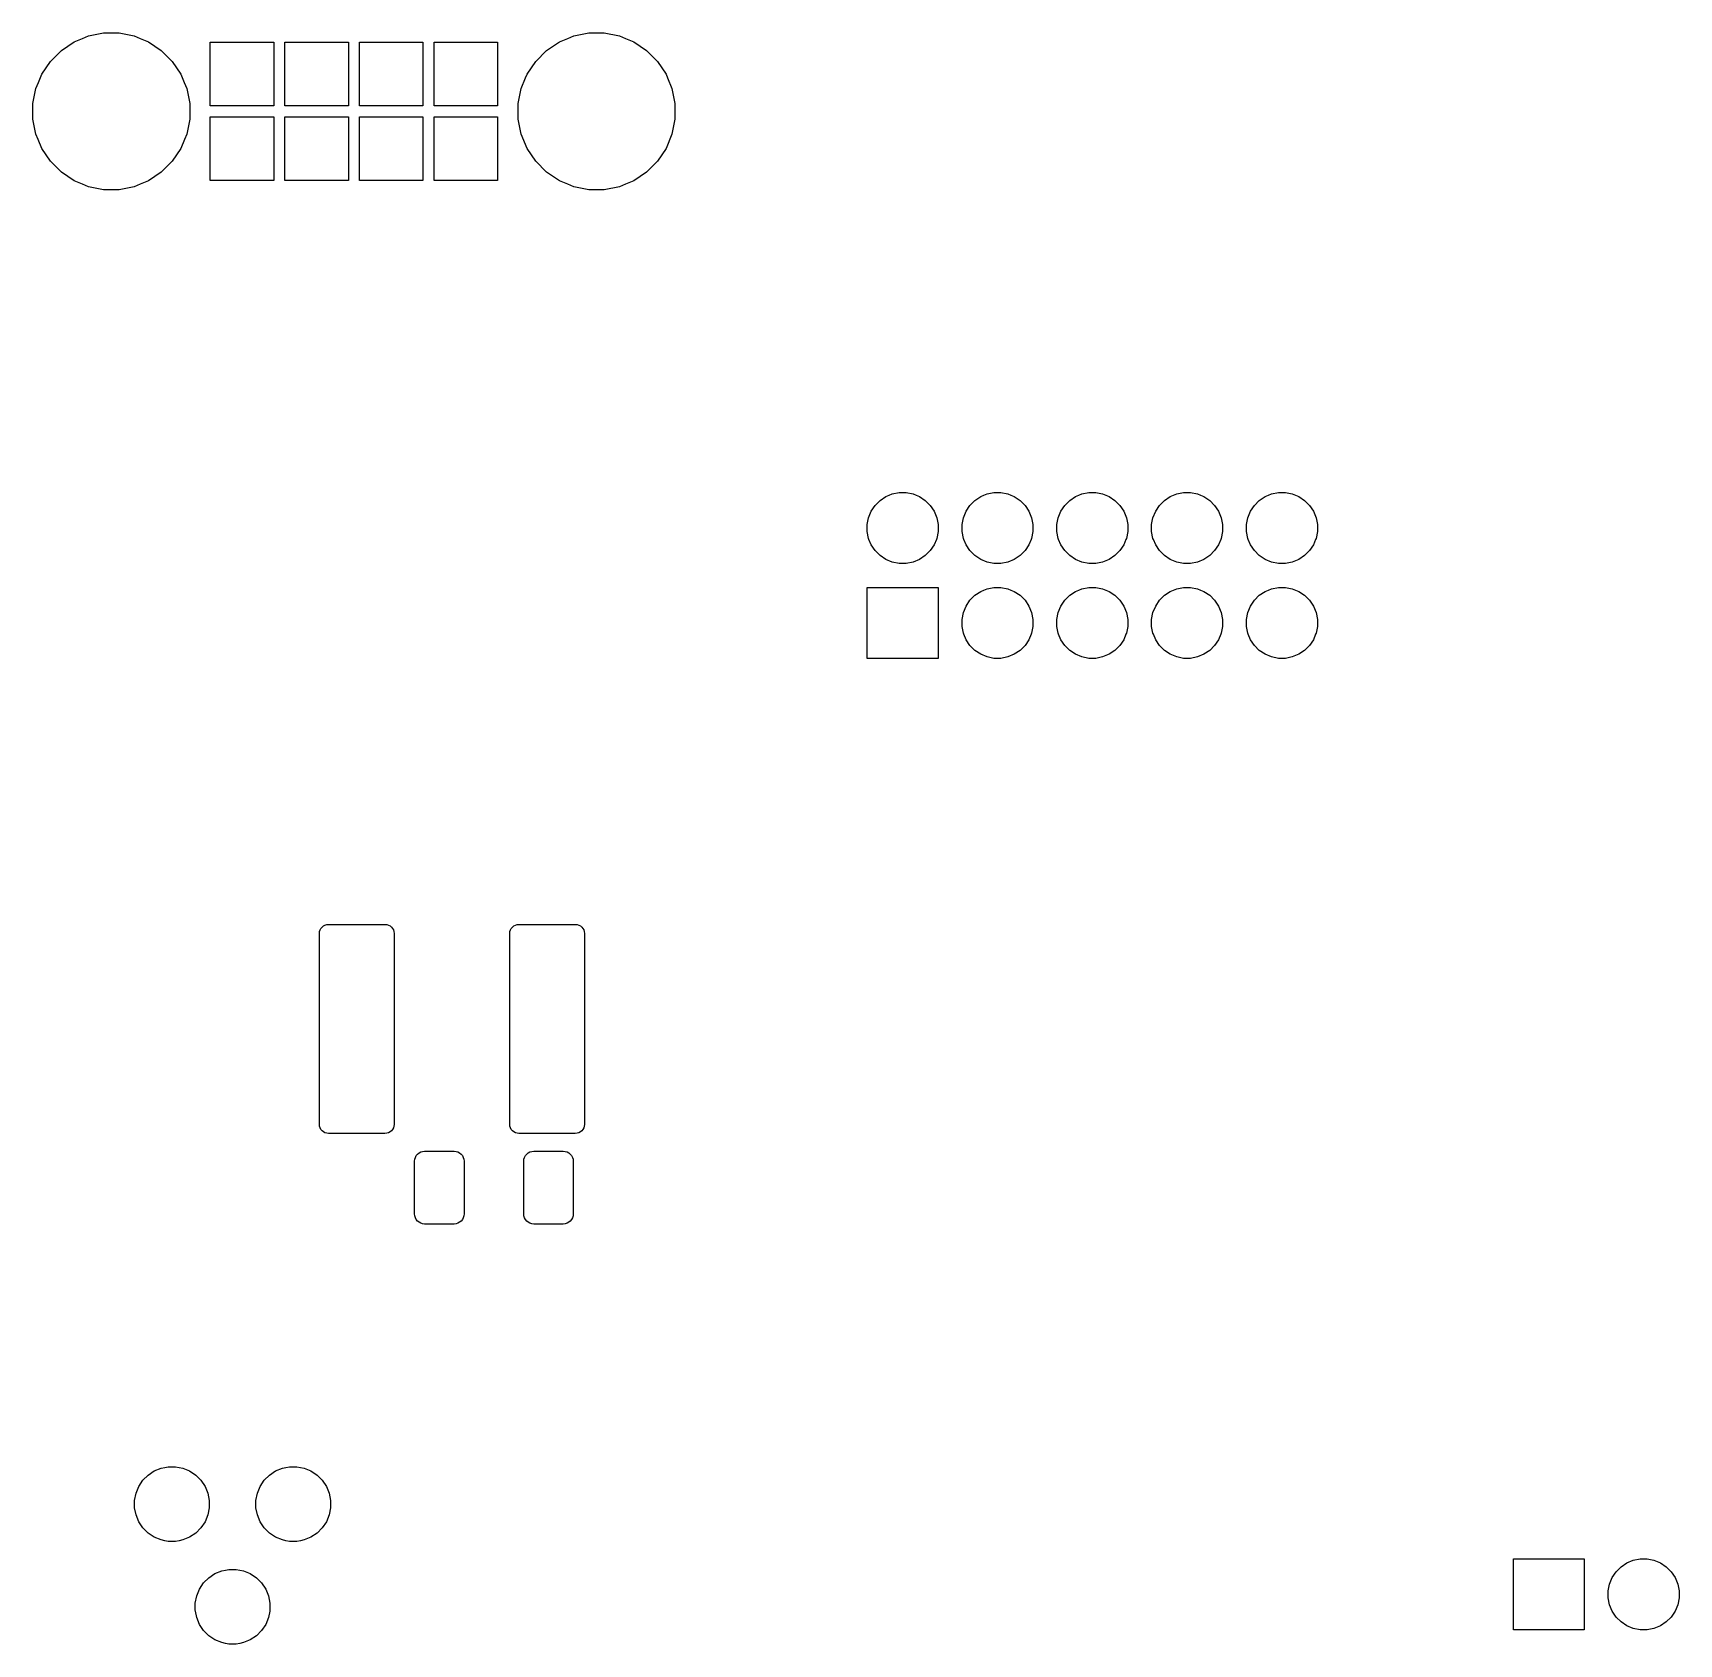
# Model space of a CAD drawing. Extents: x 4.1 to 91, y -81.8 to 12.9.
# Drawn here: x 46.9 to 91, y -31.35 to 11.8 of the extents above; entities that cross this region are included whole.
import ezdxf

# ---------------------------------------------------------------- set-up
doc = ezdxf.new("R2010")
doc.units = 0
doc.layers.add('BLACK', color=7, linetype='CONTINUOUS')

msp = doc.modelspace()

# ---------------------------------------------------------------- linework, layer by layer
at = {"layer": 'BLACK', "linetype": 'CONTINUOUS'}
for p, q in [((47.6614, 11.3311), (48.0054, 11.5609)), ((48.0054, 11.5609), (48.2292, 11.6536)), ((48.2292, 11.6536), (48.3875, 11.7192)), ((48.3875, 11.7192), (48.7932, 11.7999)), ((48.7932, 11.7999), (49.2069, 11.7999)), ((49.2069, 11.7999), (49.6126, 11.7192)), ((49.6126, 11.7192), (49.7709, 11.6536)), ((49.7709, 11.6536), (49.9948, 11.5609)), ((49.9948, 11.5609), (50.3388, 11.3311)), ((51.6499, 9.84996), (51.6499, 11.55)), ((51.6499, 11.55), (53.3499, 11.55)), ((53.3499, 11.55), (53.3499, 9.84996)), ((53.65, 9.84993), (53.65, 11.5499)), ((53.65, 11.5499), (55.35, 11.5499)), ((55.35, 11.5499), (55.35, 9.84993)), ((55.6501, 9.85005), (55.6501, 11.55)), ((55.6501, 11.55), (57.3501, 11.55)), ((57.3501, 11.55), (57.3501, 9.85005)), ((57.65, 9.84994), (57.65, 11.5499)), ((57.65, 11.5499), (59.35, 11.5499)), ((59.35, 11.5499), (59.35, 9.84994)), ((60.6614, 11.3311), (61.0053, 11.5609)), ((61.0053, 11.5609), (61.2292, 11.6536)), ((61.2292, 11.6536), (61.3875, 11.7192)), ((61.3875, 11.7192), (61.7932, 11.7999)), ((61.7932, 11.7999), (62.2069, 11.7999)), ((62.2069, 11.7999), (62.6126, 11.7192)), ((62.6126, 11.7192), (62.7709, 11.6536)), ((62.7709, 11.6536), (62.9948, 11.5609)), ((62.9948, 11.5609), (63.3387, 11.3311)), ((47.1391, 10.6946), (47.3689, 11.0386)), ((47.3689, 11.0386), (47.6614, 11.3311)), ((50.3388, 11.3311), (50.6313, 11.0386)), ((50.6313, 11.0386), (50.8611, 10.6946)), ((60.1391, 10.6946), (60.3689, 11.0386)), ((60.3689, 11.0386), (60.6614, 11.3311)), ((63.3387, 11.3311), (63.6312, 11.0386)), ((63.6312, 11.0386), (63.8611, 10.6946)), ((47.0464, 10.4707), (47.1391, 10.6946)), ((50.8611, 10.6946), (50.9538, 10.4707)), ((59.9808, 10.3125), (60.097, 10.5931)), ((60.097, 10.5931), (60.1391, 10.6946)), ((63.8611, 10.6946), (63.9031, 10.5931)), ((63.9031, 10.5931), (64.0194, 10.3125)), ((46.9001, 9.90672), (46.9808, 10.3124)), ((46.9808, 10.3124), (47.0464, 10.4707)), ((50.9538, 10.4707), (51.0194, 10.3124)), ((51.0194, 10.3124), (51.1001, 9.90672)), ((59.9001, 9.90675), (59.9808, 10.3125)), ((64.0194, 10.3125), (64.1001, 9.90675)), ((46.9001, 9.49306), (46.9001, 9.90672)), ((51.1001, 9.90672), (51.1001, 9.49306)), ((53.3499, 9.84996), (51.6499, 9.84996)), ((55.35, 9.84993), (53.65, 9.84993)), ((57.3501, 9.85005), (55.6501, 9.85005)), ((59.35, 9.84994), (57.65, 9.84994)), ((59.9001, 9.49309), (59.9001, 9.90675)), ((64.1001, 9.90675), (64.1001, 9.49309)), ((46.9808, 9.08734), (46.9001, 9.49306)), ((51.1001, 9.49306), (51.0194, 9.08734)), ((51.65, 7.85), (51.65, 9.55)), ((51.65, 9.55), (53.35, 9.55)), ((53.35, 9.55), (53.35, 7.85)), ((53.65, 7.85006), (53.65, 9.55006)), ((53.65, 9.55006), (55.35, 9.55006)), ((55.35, 9.55006), (55.35, 7.85006)), ((55.65, 7.85004), (55.65, 9.55004)), ((55.65, 9.55004), (57.35, 9.55004)), ((57.35, 9.55004), (57.35, 7.85004)), ((57.65, 7.85008), (57.65, 9.55008)), ((57.65, 9.55008), (59.35, 9.55008)), ((59.35, 9.55008), (59.35, 7.85008)), ((59.9808, 9.08737), (59.9001, 9.49309)), ((64.1001, 9.49309), (64.0194, 9.08737)), ((47.0376, 8.95006), (46.9808, 9.08734)), ((47.1391, 8.70517), (47.0376, 8.95006)), ((50.9625, 8.95006), (50.8611, 8.70517)), ((51.0194, 9.08734), (50.9625, 8.95006)), ((59.9808, 9.08734), (59.9808, 9.08737)), ((60.1391, 8.7052), (59.9808, 9.08734)), ((64.0194, 9.08734), (63.8611, 8.7052)), ((64.0194, 9.08737), (64.0194, 9.08734)), ((47.3689, 8.36122), (47.1391, 8.70517)), ((50.8611, 8.70517), (50.6313, 8.36122)), ((60.3689, 8.36125), (60.1391, 8.7052)), ((63.8611, 8.7052), (63.6312, 8.36125)), ((47.6614, 8.06871), (47.3689, 8.36122)), ((48.0054, 7.83889), (47.6614, 8.06871)), ((50.3388, 8.06871), (49.9948, 7.83889)), ((50.6313, 8.36122), (50.3388, 8.06871)), ((60.6614, 8.06874), (60.3689, 8.36125)), ((61.0053, 7.83892), (60.6614, 8.06874)), ((63.3387, 8.06874), (62.9948, 7.83892)), ((63.6312, 8.36125), (63.3387, 8.06874)), ((48.2292, 7.74616), (48.0054, 7.83889)), ((48.3875, 7.68059), (48.2292, 7.74616)), ((48.7932, 7.59989), (48.3875, 7.68059)), ((49.2069, 7.59989), (48.7932, 7.59989)), ((49.6126, 7.68059), (49.2069, 7.59989)), ((49.7709, 7.74616), (49.6126, 7.68059)), ((49.9948, 7.83889), (49.7709, 7.74616)), ((53.35, 7.85), (51.65, 7.85)), ((55.35, 7.85006), (53.65, 7.85006)), ((57.35, 7.85004), (55.65, 7.85004)), ((59.35, 7.85008), (57.65, 7.85008)), ((61.2292, 7.74619), (61.0053, 7.83892)), ((61.3875, 7.68062), (61.2292, 7.74619)), ((61.7932, 7.59992), (61.3875, 7.68062)), ((62.2069, 7.59992), (61.7932, 7.59992)), ((62.6126, 7.68062), (62.2069, 7.59992)), ((62.7709, 7.74619), (62.6126, 7.68062)), ((62.9948, 7.83892), (62.7709, 7.74619)), ((69.3581, -1.01001), (69.4621, -0.85441)), ((69.4621, -0.85441), (69.5944, -0.722087)), ((69.5944, -0.722087), (69.75, -0.618121)), ((69.75, -0.618121), (69.8377, -0.58181)), ((69.8377, -0.58181), (69.9229, -0.546507)), ((69.9229, -0.546507), (70.1064, -0.51)), ((70.1064, -0.51), (70.2936, -0.51)), ((70.2936, -0.51), (70.4771, -0.546507)), ((70.4771, -0.546507), (70.5623, -0.58181)), ((70.5623, -0.58181), (70.65, -0.618121)), ((70.65, -0.618121), (70.8056, -0.722087)), ((70.8056, -0.722087), (70.9379, -0.85441)), ((70.9379, -0.85441), (71.0419, -1.01001)), ((71.8981, -1.01001), (72.0021, -0.85441)), ((72.0021, -0.85441), (72.1344, -0.722087)), ((72.1344, -0.722087), (72.29, -0.618121)), ((72.29, -0.618121), (72.3777, -0.58181)), ((72.3777, -0.58181), (72.4629, -0.546507)), ((72.4629, -0.546507), (72.6464, -0.51)), ((72.6464, -0.51), (72.8336, -0.51)), ((72.8336, -0.51), (73.0171, -0.546507)), ((73.0171, -0.546507), (73.1023, -0.58181)), ((73.1023, -0.58181), (73.19, -0.618121)), ((73.19, -0.618121), (73.3456, -0.722087)), ((73.3456, -0.722087), (73.4779, -0.85441)), ((73.4779, -0.85441), (73.5819, -1.01001)), ((74.4381, -1.01001), (74.5421, -0.85441)), ((74.5421, -0.85441), (74.6744, -0.722087)), ((74.6744, -0.722087), (74.83, -0.618121)), ((74.83, -0.618121), (74.9177, -0.58181)), ((74.9177, -0.58181), (75.0029, -0.546507)), ((75.0029, -0.546507), (75.1864, -0.51)), ((75.1864, -0.51), (75.3736, -0.51)), ((75.3736, -0.51), (75.5571, -0.546507)), ((75.5571, -0.546507), (75.6423, -0.58181)), ((75.6423, -0.58181), (75.73, -0.618121)), ((75.73, -0.618121), (75.8856, -0.722087)), ((75.8856, -0.722087), (76.0179, -0.85441)), ((76.0179, -0.85441), (76.1219, -1.01001)), ((76.9781, -1.01001), (77.0821, -0.85441)), ((77.0821, -0.85441), (77.2144, -0.722087)), ((77.2144, -0.722087), (77.37, -0.618121)), ((77.37, -0.618121), (77.4577, -0.58181)), ((77.4577, -0.58181), (77.5429, -0.546507)), ((77.5429, -0.546507), (77.7264, -0.51)), ((77.7264, -0.51), (77.9136, -0.51)), ((77.9136, -0.51), (78.0971, -0.546507)), ((78.0971, -0.546507), (78.1823, -0.58181)), ((78.1823, -0.58181), (78.27, -0.618121)), ((78.27, -0.618121), (78.4256, -0.722087)), ((78.4256, -0.722087), (78.5579, -0.85441)), ((78.5579, -0.85441), (78.6619, -1.01001)), ((79.5181, -1.01001), (79.6221, -0.85441)), ((79.6221, -0.85441), (79.7544, -0.722087)), ((79.7544, -0.722087), (79.91, -0.618121)), ((79.91, -0.618121), (79.9977, -0.58181)), ((79.9977, -0.58181), (80.0829, -0.546507)), ((80.0829, -0.546507), (80.2664, -0.51)), ((80.2664, -0.51), (80.4536, -0.51)), ((80.4536, -0.51), (80.6371, -0.546507)), ((80.6371, -0.546507), (80.7223, -0.58181)), ((80.7223, -0.58181), (80.81, -0.618121)), ((80.81, -0.618121), (80.9656, -0.722087)), ((80.9656, -0.722087), (81.0979, -0.85441)), ((81.0979, -0.85441), (81.2019, -1.01001)), ((69.25, -1.36643), (69.2865, -1.1829)), ((69.2865, -1.1829), (69.3581, -1.01001)), ((69.3581, -1.01001), (69.3581, -1.01001)), ((71.0419, -1.01001), (71.0419, -1.01001)), ((71.0419, -1.01001), (71.1135, -1.1829)), ((71.1135, -1.1829), (71.15, -1.36643)), ((71.79, -1.36643), (71.8265, -1.1829)), ((71.8265, -1.1829), (71.8981, -1.01001)), ((71.8981, -1.01001), (71.8981, -1.01001)), ((73.5819, -1.01001), (73.5819, -1.01001)), ((73.5819, -1.01001), (73.6535, -1.1829)), ((73.6535, -1.1829), (73.69, -1.36643)), ((74.33, -1.36643), (74.3665, -1.1829)), ((74.3665, -1.1829), (74.4381, -1.01001)), ((74.4381, -1.01001), (74.4381, -1.01001)), ((76.1219, -1.01001), (76.1219, -1.01001)), ((76.1219, -1.01001), (76.1935, -1.1829)), ((76.1935, -1.1829), (76.23, -1.36643)), ((76.87, -1.36643), (76.9065, -1.1829)), ((76.9065, -1.1829), (76.9781, -1.01001)), ((76.9781, -1.01001), (76.9781, -1.01001)), ((78.6619, -1.01001), (78.6619, -1.01001)), ((78.6619, -1.01001), (78.7335, -1.1829)), ((78.7335, -1.1829), (78.77, -1.36643)), ((79.41, -1.36643), (79.4465, -1.1829)), ((79.4465, -1.1829), (79.5181, -1.01001)), ((79.5181, -1.01001), (79.5181, -1.01001)), ((81.2019, -1.01001), (81.2019, -1.01001)), ((81.2019, -1.01001), (81.2735, -1.1829)), ((81.2735, -1.1829), (81.31, -1.36643)), ((69.25, -1.55357), (69.25, -1.36643)), ((69.2865, -1.7371), (69.25, -1.55357)), ((69.2974, -1.76343), (69.2865, -1.7371)), ((69.3581, -1.90999), (69.2974, -1.76343)), ((71.1026, -1.76343), (71.0419, -1.90999)), ((71.1135, -1.7371), (71.1026, -1.76343)), ((71.15, -1.55357), (71.1135, -1.7371)), ((71.15, -1.36643), (71.15, -1.55357)), ((71.79, -1.55357), (71.79, -1.36643)), ((71.8265, -1.7371), (71.79, -1.55357)), ((71.8374, -1.76343), (71.8265, -1.7371)), ((71.8981, -1.90999), (71.8374, -1.76343)), ((73.6426, -1.76343), (73.5819, -1.90999)), ((73.6535, -1.7371), (73.6426, -1.76343)), ((73.69, -1.55357), (73.6535, -1.7371)), ((73.69, -1.36643), (73.69, -1.55357)), ((74.33, -1.55357), (74.33, -1.36643)), ((74.3665, -1.7371), (74.33, -1.55357)), ((74.3774, -1.76343), (74.3665, -1.7371)), ((74.4381, -1.90999), (74.3774, -1.76343)), ((76.1826, -1.76343), (76.1219, -1.90999)), ((76.1935, -1.7371), (76.1826, -1.76343)), ((76.23, -1.55357), (76.1935, -1.7371)), ((76.23, -1.36643), (76.23, -1.55357)), ((76.87, -1.55357), (76.87, -1.36643)), ((76.9065, -1.7371), (76.87, -1.55357)), ((76.9174, -1.76343), (76.9065, -1.7371)), ((76.9781, -1.90999), (76.9174, -1.76343)), ((78.7226, -1.76343), (78.6619, -1.90999)), ((78.7335, -1.7371), (78.7226, -1.76343)), ((78.77, -1.55357), (78.7335, -1.7371)), ((78.77, -1.36643), (78.77, -1.55357)), ((79.41, -1.55357), (79.41, -1.36643)), ((79.4465, -1.7371), (79.41, -1.55357)), ((79.4574, -1.76343), (79.4465, -1.7371)), ((79.5181, -1.90999), (79.4574, -1.76343)), ((81.2626, -1.76343), (81.2019, -1.90999)), ((81.2735, -1.7371), (81.2626, -1.76343)), ((81.31, -1.55357), (81.2735, -1.7371)), ((81.31, -1.36643), (81.31, -1.55357)), ((69.4621, -2.06559), (69.3581, -1.90999)), ((69.5944, -2.19791), (69.4621, -2.06559)), ((69.75, -2.30188), (69.5944, -2.19791)), ((70.8056, -2.19791), (70.65, -2.30188)), ((70.9379, -2.06559), (70.8056, -2.19791)), ((71.0419, -1.90999), (70.9379, -2.06559)), ((72.0021, -2.06559), (71.8981, -1.90999)), ((72.1344, -2.19791), (72.0021, -2.06559)), ((72.29, -2.30188), (72.1344, -2.19791)), ((73.3456, -2.19791), (73.19, -2.30188)), ((73.4779, -2.06559), (73.3456, -2.19791)), ((73.5819, -1.90999), (73.4779, -2.06559)), ((74.5421, -2.06559), (74.4381, -1.90999)), ((74.6744, -2.19791), (74.5421, -2.06559)), ((74.83, -2.30188), (74.6744, -2.19791)), ((75.8856, -2.19791), (75.73, -2.30188)), ((76.0179, -2.06559), (75.8856, -2.19791)), ((76.1219, -1.90999), (76.0179, -2.06559)), ((77.0821, -2.06559), (76.9781, -1.90999)), ((77.2144, -2.19791), (77.0821, -2.06559)), ((77.37, -2.30188), (77.2144, -2.19791)), ((78.4256, -2.19791), (78.27, -2.30188)), ((78.5579, -2.06559), (78.4256, -2.19791)), ((78.6619, -1.90999), (78.5579, -2.06559)), ((79.6221, -2.06559), (79.5181, -1.90999)), ((79.7544, -2.19791), (79.6221, -2.06559)), ((79.91, -2.30188), (79.7544, -2.19791)), ((80.9656, -2.19791), (80.81, -2.30188)), ((81.0979, -2.06559), (80.9656, -2.19791)), ((81.2019, -1.90999), (81.0979, -2.06559)), ((69.9229, -2.37349), (69.75, -2.30188)), ((69.75, -2.30188), (69.75, -2.30188)), ((69.75, -2.30188), (69.75, -2.30188)), ((70.1064, -2.41), (69.9229, -2.37349)), ((70.2936, -2.41), (70.1064, -2.41)), ((70.4771, -2.37349), (70.2936, -2.41)), ((70.65, -2.30188), (70.4771, -2.37349)), ((70.65, -2.30188), (70.65, -2.30188)), ((70.65, -2.30188), (70.65, -2.30188)), ((72.4629, -2.37349), (72.29, -2.30188)), ((72.29, -2.30188), (72.29, -2.30188)), ((72.29, -2.30188), (72.29, -2.30188)), ((72.6464, -2.41), (72.4629, -2.37349)), ((72.8336, -2.41), (72.6464, -2.41)), ((73.0171, -2.37349), (72.8336, -2.41)), ((73.19, -2.30188), (73.0171, -2.37349)), ((73.19, -2.30188), (73.19, -2.30188)), ((73.19, -2.30188), (73.19, -2.30188)), ((75.0029, -2.37349), (74.83, -2.30188)), ((74.83, -2.30188), (74.83, -2.30188)), ((74.83, -2.30188), (74.83, -2.30188)), ((75.1864, -2.41), (75.0029, -2.37349)), ((75.3736, -2.41), (75.1864, -2.41)), ((75.5571, -2.37349), (75.3736, -2.41)), ((75.73, -2.30188), (75.5571, -2.37349)), ((75.73, -2.30188), (75.73, -2.30188)), ((75.73, -2.30188), (75.73, -2.30188)), ((77.5429, -2.37349), (77.37, -2.30188)), ((77.37, -2.30188), (77.37, -2.30188)), ((77.37, -2.30188), (77.37, -2.30188)), ((77.7264, -2.41), (77.5429, -2.37349)), ((77.9136, -2.41), (77.7264, -2.41)), ((78.0971, -2.37349), (77.9136, -2.41)), ((78.27, -2.30188), (78.0971, -2.37349)), ((78.27, -2.30188), (78.27, -2.30188)), ((78.27, -2.30188), (78.27, -2.30188)), ((80.0829, -2.37349), (79.91, -2.30188)), ((79.91, -2.30188), (79.91, -2.30188)), ((79.91, -2.30188), (79.91, -2.30188)), ((80.2664, -2.41), (80.0829, -2.37349)), ((80.4536, -2.41), (80.2664, -2.41)), ((80.6371, -2.37349), (80.4536, -2.41)), ((80.81, -2.30188), (80.6371, -2.37349)), ((80.81, -2.30188), (80.81, -2.30188)), ((80.81, -2.30188), (80.81, -2.30188)), ((69.25, -4.95), (69.25, -3.05)), ((69.25, -3.05), (71.15, -3.05)), ((71.15, -3.05), (71.15, -4.95)), ((72.3777, -3.12181), (72.4629, -3.08651)), ((72.4629, -3.08651), (72.6464, -3.05)), ((72.6464, -3.05), (72.8336, -3.05)), ((72.8336, -3.05), (73.0171, -3.08651)), ((73.0171, -3.08651), (73.1023, -3.12181)), ((74.9177, -3.12181), (75.0029, -3.08651)), ((75.0029, -3.08651), (75.1864, -3.05)), ((75.1864, -3.05), (75.3736, -3.05)), ((75.3736, -3.05), (75.5571, -3.08651)), ((75.5571, -3.08651), (75.6423, -3.12181)), ((77.4577, -3.12181), (77.5429, -3.08651)), ((77.5429, -3.08651), (77.7264, -3.05)), ((77.7264, -3.05), (77.9136, -3.05)), ((77.9136, -3.05), (78.0971, -3.08651)), ((78.0971, -3.08651), (78.1823, -3.12181)), ((79.9977, -3.12181), (80.0829, -3.08651)), ((80.0829, -3.08651), (80.2664, -3.05)), ((80.2664, -3.05), (80.4536, -3.05)), ((80.4536, -3.05), (80.6371, -3.08651)), ((80.6371, -3.08651), (80.7223, -3.12181)), ((71.8981, -3.55001), (72.0021, -3.39441)), ((72.0021, -3.39441), (72.1344, -3.26209)), ((72.0021, -3.39441), (72.0021, -3.39441)), ((72.1344, -3.26209), (72.29, -3.15812)), ((72.29, -3.15812), (72.3777, -3.12181)), ((73.1023, -3.12181), (73.19, -3.15812)), ((73.19, -3.15812), (73.3456, -3.26209)), ((73.3456, -3.26209), (73.4779, -3.39441)), ((73.4779, -3.39441), (73.4779, -3.39441)), ((73.4779, -3.39441), (73.5819, -3.55001)), ((74.4381, -3.55001), (74.5421, -3.39441)), ((74.5421, -3.39441), (74.6744, -3.26209)), ((74.5421, -3.39441), (74.5421, -3.39441)), ((74.6744, -3.26209), (74.83, -3.15812)), ((74.83, -3.15812), (74.9177, -3.12181)), ((75.6423, -3.12181), (75.73, -3.15812)), ((75.73, -3.15812), (75.8856, -3.26209)), ((75.8856, -3.26209), (76.0179, -3.39441)), ((76.0179, -3.39441), (76.0179, -3.39441)), ((76.0179, -3.39441), (76.1219, -3.55001)), ((76.9781, -3.55001), (77.0821, -3.39441)), ((77.0821, -3.39441), (77.2144, -3.26209)), ((77.0821, -3.39441), (77.0821, -3.39441)), ((77.2144, -3.26209), (77.37, -3.15812)), ((77.37, -3.15812), (77.4577, -3.12181)), ((78.1823, -3.12181), (78.27, -3.15812)), ((78.27, -3.15812), (78.4256, -3.26209)), ((78.4256, -3.26209), (78.5579, -3.39441)), ((78.5579, -3.39441), (78.5579, -3.39441)), ((78.5579, -3.39441), (78.6619, -3.55001)), ((79.5181, -3.55001), (79.6221, -3.39441)), ((79.6221, -3.39441), (79.7544, -3.26209)), ((79.6221, -3.39441), (79.6221, -3.39441)), ((79.7544, -3.26209), (79.91, -3.15812)), ((79.91, -3.15812), (79.9977, -3.12181)), ((80.7223, -3.12181), (80.81, -3.15812)), ((80.81, -3.15812), (80.9656, -3.26209)), ((80.9656, -3.26209), (81.0979, -3.39441)), ((81.0979, -3.39441), (81.0979, -3.39441)), ((81.0979, -3.39441), (81.2019, -3.55001)), ((71.79, -3.90643), (71.8265, -3.7229)), ((71.79, -4.09357), (71.79, -3.90643)), ((71.8265, -3.7229), (71.8981, -3.55001)), ((73.5819, -3.55001), (73.6535, -3.7229)), ((73.6535, -3.7229), (73.69, -3.90643)), ((73.69, -3.90643), (73.69, -4.09357)), ((74.33, -3.90643), (74.3665, -3.7229)), ((74.33, -4.09357), (74.33, -3.90643)), ((74.3665, -3.7229), (74.4381, -3.55001)), ((76.1219, -3.55001), (76.1935, -3.7229)), ((76.1935, -3.7229), (76.23, -3.90643)), ((76.23, -3.90643), (76.23, -4.09357)), ((76.87, -3.90643), (76.9065, -3.7229)), ((76.87, -4.09357), (76.87, -3.90643)), ((76.9065, -3.7229), (76.9781, -3.55001)), ((78.6619, -3.55001), (78.7335, -3.7229)), ((78.7335, -3.7229), (78.77, -3.90643)), ((78.77, -3.90643), (78.77, -4.09357)), ((79.41, -3.90643), (79.4465, -3.7229)), ((79.41, -4.09357), (79.41, -3.90643)), ((79.4465, -3.7229), (79.5181, -3.55001)), ((81.2019, -3.55001), (81.2735, -3.7229)), ((81.2735, -3.7229), (81.31, -3.90643)), ((81.31, -3.90643), (81.31, -4.09357)), ((71.8265, -4.2771), (71.79, -4.09357)), ((71.8374, -4.30343), (71.8265, -4.2771)), ((71.8981, -4.44999), (71.8374, -4.30343)), ((73.6426, -4.30343), (73.5819, -4.44999)), ((73.6535, -4.2771), (73.6426, -4.30343)), ((73.69, -4.09357), (73.6535, -4.2771)), ((74.3665, -4.2771), (74.33, -4.09357)), ((74.3774, -4.30343), (74.3665, -4.2771)), ((74.4381, -4.44999), (74.3774, -4.30343)), ((76.1826, -4.30343), (76.1219, -4.44999)), ((76.1935, -4.2771), (76.1826, -4.30343)), ((76.23, -4.09357), (76.1935, -4.2771)), ((76.9065, -4.2771), (76.87, -4.09357)), ((76.9174, -4.30343), (76.9065, -4.2771)), ((76.9781, -4.44999), (76.9174, -4.30343)), ((78.7226, -4.30343), (78.6619, -4.44999)), ((78.7335, -4.2771), (78.7226, -4.30343)), ((78.77, -4.09357), (78.7335, -4.2771)), ((79.4465, -4.2771), (79.41, -4.09357)), ((79.4574, -4.30343), (79.4465, -4.2771)), ((79.5181, -4.44999), (79.4574, -4.30343)), ((81.2626, -4.30343), (81.2019, -4.44999)), ((81.2735, -4.2771), (81.2626, -4.30343)), ((81.31, -4.09357), (81.2735, -4.2771)), ((72.0021, -4.60559), (71.8981, -4.44999)), ((72.1344, -4.73791), (72.0021, -4.60559)), ((72.29, -4.84188), (72.1344, -4.73791)), ((72.4629, -4.91349), (72.29, -4.84188)), ((72.29, -4.84188), (72.29, -4.84188)), ((72.29, -4.84188), (72.29, -4.84188)), ((73.19, -4.84188), (73.0171, -4.91349)), ((73.3456, -4.73791), (73.19, -4.84188)), ((73.19, -4.84188), (73.19, -4.84188)), ((73.19, -4.84188), (73.19, -4.84188)), ((73.4779, -4.60559), (73.3456, -4.73791)), ((73.5819, -4.44999), (73.4779, -4.60559)), ((74.5421, -4.60559), (74.4381, -4.44999)), ((74.6744, -4.73791), (74.5421, -4.60559)), ((74.83, -4.84188), (74.6744, -4.73791)), ((75.0029, -4.91349), (74.83, -4.84188)), ((74.83, -4.84188), (74.83, -4.84188)), ((74.83, -4.84188), (74.83, -4.84188)), ((75.73, -4.84188), (75.5571, -4.91349)), ((75.8856, -4.73791), (75.73, -4.84188)), ((75.73, -4.84188), (75.73, -4.84188)), ((75.73, -4.84188), (75.73, -4.84188)), ((76.0179, -4.60559), (75.8856, -4.73791)), ((76.1219, -4.44999), (76.0179, -4.60559)), ((77.0821, -4.60559), (76.9781, -4.44999)), ((77.2144, -4.73791), (77.0821, -4.60559)), ((77.37, -4.84188), (77.2144, -4.73791)), ((77.5429, -4.91349), (77.37, -4.84188)), ((77.37, -4.84188), (77.37, -4.84188)), ((77.37, -4.84188), (77.37, -4.84188)), ((78.27, -4.84188), (78.0971, -4.91349)), ((78.4256, -4.73791), (78.27, -4.84188)), ((78.27, -4.84188), (78.27, -4.84188)), ((78.27, -4.84188), (78.27, -4.84188)), ((78.5579, -4.60559), (78.4256, -4.73791)), ((78.6619, -4.44999), (78.5579, -4.60559)), ((79.6221, -4.60559), (79.5181, -4.44999)), ((79.7544, -4.73791), (79.6221, -4.60559)), ((79.91, -4.84188), (79.7544, -4.73791)), ((80.0829, -4.91349), (79.91, -4.84188)), ((79.91, -4.84188), (79.91, -4.84188)), ((79.91, -4.84188), (79.91, -4.84188)), ((80.81, -4.84188), (80.6371, -4.91349)), ((80.9656, -4.73791), (80.81, -4.84188)), ((80.81, -4.84188), (80.81, -4.84188)), ((80.81, -4.84188), (80.81, -4.84188)), ((81.0979, -4.60559), (80.9656, -4.73791)), ((81.2019, -4.44999), (81.0979, -4.60559)), ((71.15, -4.95), (69.25, -4.95)), ((72.6464, -4.95), (72.4629, -4.91349)), ((72.8336, -4.95), (72.6464, -4.95)), ((73.0171, -4.91349), (72.8336, -4.95)), ((75.1864, -4.95), (75.0029, -4.91349)), ((75.3736, -4.95), (75.1864, -4.95)), ((75.5571, -4.91349), (75.3736, -4.95)), ((77.7264, -4.95), (77.5429, -4.91349)), ((77.9136, -4.95), (77.7264, -4.95)), ((78.0971, -4.91349), (77.9136, -4.95)), ((80.2664, -4.95), (80.0829, -4.91349)), ((80.4536, -4.95), (80.2664, -4.95)), ((80.6371, -4.91349), (80.4536, -4.95)), ((54.575, -12.3191), (54.5799, -12.2696)), ((54.575, -17.4309), (54.575, -12.3191)), ((54.5799, -12.2696), (54.5936, -12.2243)), ((54.5936, -12.2243), (54.6159, -12.1825)), ((54.6159, -12.1825), (54.646, -12.146)), ((54.646, -12.146), (54.6825, -12.1159)), ((54.6825, -12.1159), (54.7243, -12.0936)), ((54.7243, -12.0936), (54.7696, -12.0799)), ((54.7696, -12.0799), (54.8191, -12.075)), ((54.8191, -12.075), (56.3309, -12.075)), ((56.3309, -12.075), (56.3804, -12.0799)), ((56.3804, -12.0799), (56.4257, -12.0936)), ((56.4257, -12.0936), (56.4675, -12.1159)), ((56.4675, -12.1159), (56.504, -12.146)), ((56.504, -12.146), (56.5341, -12.1825)), ((56.5341, -12.1825), (56.5564, -12.2243)), ((56.5564, -12.2243), (56.5701, -12.2696)), ((56.5701, -12.2696), (56.575, -12.3191)), ((56.575, -12.3191), (56.575, -17.4309)), ((59.675, -12.3191), (59.6799, -12.2696)), ((59.675, -17.4309), (59.675, -12.3191)), ((59.6799, -12.2696), (59.6936, -12.2243)), ((59.6936, -12.2243), (59.7159, -12.1825)), ((59.7159, -12.1825), (59.746, -12.146)), ((59.746, -12.146), (59.7825, -12.1159)), ((59.7825, -12.1159), (59.8243, -12.0936)), ((59.8243, -12.0936), (59.8696, -12.0799)), ((59.8696, -12.0799), (59.9191, -12.075)), ((59.9191, -12.075), (61.4309, -12.075)), ((61.4309, -12.075), (61.4804, -12.0799)), ((61.4804, -12.0799), (61.5257, -12.0936)), ((61.5257, -12.0936), (61.5675, -12.1159)), ((61.5675, -12.1159), (61.604, -12.146)), ((61.604, -12.146), (61.6341, -12.1825)), ((61.6341, -12.1825), (61.6564, -12.2243)), ((61.6564, -12.2243), (61.6701, -12.2696)), ((61.6701, -12.2696), (61.675, -12.3191)), ((61.675, -12.3191), (61.675, -17.4309)), ((54.5799, -17.4804), (54.575, -17.4309)), ((54.5936, -17.5257), (54.5799, -17.4804)), ((54.6159, -17.5675), (54.5936, -17.5257)), ((54.646, -17.604), (54.6159, -17.5675)), ((54.6825, -17.6341), (54.646, -17.604)), ((54.7243, -17.6564), (54.6825, -17.6341)), ((56.4675, -17.6341), (56.4257, -17.6564)), ((56.504, -17.604), (56.4675, -17.6341)), ((56.5341, -17.5675), (56.504, -17.604)), ((56.5564, -17.5257), (56.5341, -17.5675)), ((56.5701, -17.4804), (56.5564, -17.5257)), ((56.575, -17.4309), (56.5701, -17.4804)), ((59.6799, -17.4804), (59.675, -17.4309)), ((59.6936, -17.5257), (59.6799, -17.4804)), ((59.7159, -17.5675), (59.6936, -17.5257)), ((59.746, -17.604), (59.7159, -17.5675)), ((59.7825, -17.6341), (59.746, -17.604)), ((59.8243, -17.6564), (59.7825, -17.6341)), ((61.5675, -17.6341), (61.5257, -17.6564)), ((61.604, -17.604), (61.5675, -17.6341)), ((61.6341, -17.5675), (61.604, -17.604)), ((61.6564, -17.5257), (61.6341, -17.5675)), ((61.6701, -17.4804), (61.6564, -17.5257)), ((61.675, -17.4309), (61.6701, -17.4804)), ((54.7696, -17.6701), (54.7243, -17.6564)), ((54.8191, -17.675), (54.7696, -17.6701)), ((56.3309, -17.675), (54.8191, -17.675)), ((56.3804, -17.6701), (56.3309, -17.675)), ((56.4257, -17.6564), (56.3804, -17.6701)), ((59.8696, -17.6701), (59.8243, -17.6564)), ((59.9191, -17.675), (59.8696, -17.6701)), ((61.4309, -17.675), (59.9191, -17.675)), ((61.4804, -17.6701), (61.4309, -17.675)), ((61.5257, -17.6564), (61.4804, -17.6701)), ((57.125, -18.4191), (57.1304, -18.3647)), ((57.125, -19.8309), (57.125, -18.4191)), ((57.1304, -18.3647), (57.1455, -18.3147)), ((57.1455, -18.3147), (57.1701, -18.2687)), ((57.1701, -18.2687), (57.2033, -18.2283)), ((57.2033, -18.2283), (57.2436, -18.1951)), ((57.2436, -18.1951), (57.2897, -18.1705)), ((57.2897, -18.1705), (57.3397, -18.1554)), ((57.3397, -18.1554), (57.3941, -18.15)), ((57.3941, -18.15), (58.1809, -18.15)), ((58.1809, -18.15), (58.2353, -18.1554)), ((58.2353, -18.1554), (58.2853, -18.1705)), ((58.2853, -18.1705), (58.3314, -18.1951)), ((58.3314, -18.1951), (58.3717, -18.2283)), ((58.3717, -18.2283), (58.4049, -18.2687)), ((58.4049, -18.2687), (58.4295, -18.3147)), ((58.4295, -18.3147), (58.4446, -18.3647)), ((58.4446, -18.3647), (58.45, -18.4191)), ((58.45, -18.4191), (58.45, -19.8309)), ((60.05, -18.4191), (60.0554, -18.3647)), ((60.05, -19.8309), (60.05, -18.4191)), ((60.0554, -18.3647), (60.0705, -18.3147)), ((60.0705, -18.3147), (60.0951, -18.2687)), ((60.0951, -18.2687), (60.1283, -18.2283)), ((60.1283, -18.2283), (60.1686, -18.1951)), ((60.1686, -18.1951), (60.2147, -18.1705)), ((60.2147, -18.1705), (60.2647, -18.1554)), ((60.2647, -18.1554), (60.3191, -18.15)), ((60.3191, -18.15), (61.1059, -18.15)), ((61.1059, -18.15), (61.1603, -18.1554)), ((61.1603, -18.1554), (61.2103, -18.1705)), ((61.2103, -18.1705), (61.2563, -18.1951)), ((61.2563, -18.1951), (61.2967, -18.2283)), ((61.2967, -18.2283), (61.3299, -18.2687)), ((61.3299, -18.2687), (61.3545, -18.3147)), ((61.3545, -18.3147), (61.3696, -18.3647)), ((61.3696, -18.3647), (61.375, -18.4191)), ((61.375, -18.4191), (61.375, -19.8309)), ((57.1304, -19.8853), (57.125, -19.8309)), ((58.45, -19.8309), (58.4446, -19.8853)), ((60.0554, -19.8853), (60.05, -19.8309)), ((61.375, -19.8309), (61.3696, -19.8853)), ((57.1455, -19.9353), (57.1304, -19.8853)), ((57.1701, -19.9813), (57.1455, -19.9353)), ((57.2033, -20.0217), (57.1701, -19.9813)), ((57.2436, -20.0549), (57.2033, -20.0217)), ((57.2897, -20.0795), (57.2436, -20.0549)), ((57.3397, -20.0946), (57.2897, -20.0795)), ((57.3941, -20.1), (57.3397, -20.0946)), ((58.1809, -20.1), (57.3941, -20.1)), ((58.2353, -20.0946), (58.1809, -20.1)), ((58.2853, -20.0795), (58.2353, -20.0946)), ((58.3314, -20.0549), (58.2853, -20.0795)), ((58.3717, -20.0217), (58.3314, -20.0549)), ((58.4049, -19.9813), (58.3717, -20.0217)), ((58.4295, -19.9353), (58.4049, -19.9813)), ((58.4446, -19.8853), (58.4295, -19.9353)), ((60.0705, -19.9353), (60.0554, -19.8853)), ((60.0951, -19.9813), (60.0705, -19.9353)), ((60.1283, -20.0217), (60.0951, -19.9813)), ((60.1686, -20.0549), (60.1283, -20.0217)), ((60.2147, -20.0795), (60.1686, -20.0549)), ((60.2647, -20.0946), (60.2147, -20.0795)), ((60.3191, -20.1), (60.2647, -20.0946)), ((61.1059, -20.1), (60.3191, -20.1)), ((61.1603, -20.0946), (61.1059, -20.1)), ((61.2103, -20.0795), (61.1603, -20.0946)), ((61.2563, -20.0549), (61.2103, -20.0795)), ((61.2967, -20.0217), (61.2563, -20.0549)), ((61.3299, -19.9813), (61.2967, -20.0217)), ((61.3545, -19.9353), (61.3299, -19.9813)), ((61.3696, -19.8853), (61.3545, -19.9353)), ((49.8482, -26.9625), (49.9875, -26.8232)), ((49.9875, -26.8232), (50.1513, -26.7138)), ((50.1513, -26.7138), (50.3333, -26.6384)), ((50.3333, -26.6384), (50.4299, -26.6192)), ((50.4299, -26.6192), (50.5265, -26.6)), ((50.5265, -26.6), (50.7235, -26.6)), ((50.7235, -26.6), (50.8201, -26.6192)), ((50.8201, -26.6192), (50.9167, -26.6384)), ((50.9167, -26.6384), (51.0987, -26.7138)), ((51.0987, -26.7138), (51.2625, -26.8232)), ((51.2625, -26.8232), (51.4018, -26.9625)), ((53.0982, -26.9625), (53.2375, -26.8232)), ((53.2375, -26.8232), (53.4013, -26.7138)), ((53.4013, -26.7138), (53.5833, -26.6384)), ((53.5833, -26.6384), (53.6799, -26.6192)), ((53.6799, -26.6192), (53.7765, -26.6)), ((53.7765, -26.6), (53.9735, -26.6)), ((53.9735, -26.6), (54.0701, -26.6192)), ((54.0701, -26.6192), (54.1667, -26.6384)), ((54.1667, -26.6384), (54.3487, -26.7138)), ((54.3487, -26.7138), (54.5125, -26.8232)), ((54.5125, -26.8232), (54.6518, -26.9625)), ((49.625, -27.5015), (49.6634, -27.3083)), ((49.6634, -27.3083), (49.7388, -27.1263)), ((49.7388, -27.1263), (49.8482, -26.9625)), ((51.4018, -26.9625), (51.5112, -27.1263)), ((51.5112, -27.1263), (51.5866, -27.3083)), ((51.5866, -27.3083), (51.625, -27.5015)), ((52.875, -27.5015), (52.9134, -27.3083)), ((52.9134, -27.3083), (52.9888, -27.1263)), ((52.9888, -27.1263), (53.0982, -26.9625)), ((54.6518, -26.9625), (54.7612, -27.1263)), ((54.7612, -27.1263), (54.8366, -27.3083)), ((54.8366, -27.3083), (54.875, -27.5015)), ((49.625, -27.6985), (49.625, -27.5015)), ((49.6634, -27.8917), (49.625, -27.6985)), ((51.625, -27.6985), (51.5866, -27.8917)), ((51.625, -27.5015), (51.625, -27.6985)), ((52.875, -27.6985), (52.875, -27.5015)), ((52.9134, -27.8917), (52.875, -27.6985)), ((54.875, -27.6985), (54.8366, -27.8917)), ((54.875, -27.5015), (54.875, -27.6985)), ((49.7388, -28.0737), (49.6634, -27.8917)), ((49.8482, -28.2375), (49.7388, -28.0737)), ((51.5112, -28.0737), (51.4018, -28.2375)), ((51.5866, -27.8917), (51.5112, -28.0737)), ((52.9888, -28.0737), (52.9134, -27.8917)), ((53.0982, -28.2375), (52.9888, -28.0737)), ((54.7612, -28.0737), (54.6518, -28.2375)), ((54.8366, -27.8917), (54.7612, -28.0737)), ((49.9875, -28.3768), (49.8482, -28.2375)), ((50.1513, -28.4862), (49.9875, -28.3768)), ((50.3333, -28.5616), (50.1513, -28.4862)), ((50.4299, -28.5808), (50.3333, -28.5616)), ((50.5265, -28.6), (50.4299, -28.5808)), ((50.7235, -28.6), (50.5265, -28.6)), ((50.8201, -28.5808), (50.7235, -28.6)), ((50.9167, -28.5616), (50.8201, -28.5808)), ((51.0987, -28.4862), (50.9167, -28.5616)), ((51.2625, -28.3768), (51.0987, -28.4862)), ((51.4018, -28.2375), (51.2625, -28.3768)), ((53.2375, -28.3768), (53.0982, -28.2375)), ((53.4013, -28.4862), (53.2375, -28.3768)), ((53.5833, -28.5616), (53.4013, -28.4862)), ((53.6799, -28.5808), (53.5833, -28.5616)), ((53.7765, -28.6), (53.6799, -28.5808)), ((53.9735, -28.6), (53.7765, -28.6)), ((54.0701, -28.5808), (53.9735, -28.6)), ((54.1667, -28.5616), (54.0701, -28.5808)), ((54.3487, -28.4862), (54.1667, -28.5616)), ((54.5125, -28.3768), (54.3487, -28.4862)), ((54.6518, -28.2375), (54.5125, -28.3768)), ((86.56, -30.97), (86.56, -29.07)), ((86.56, -29.07), (88.46, -29.07)), ((88.46, -29.07), (88.46, -30.97)), ((89.7729, -29.1065), (89.9564, -29.07)), ((89.9564, -29.07), (90.1436, -29.07)), ((90.1436, -29.07), (90.3271, -29.1065)), ((51.6125, -29.5732), (51.7763, -29.4638)), ((51.7763, -29.4638), (51.9583, -29.3884)), ((51.9583, -29.3884), (52.0549, -29.3692)), ((52.0549, -29.3692), (52.1515, -29.35)), ((52.1515, -29.35), (52.3485, -29.35)), ((52.3485, -29.35), (52.4451, -29.3692)), ((52.4451, -29.3692), (52.5417, -29.3884)), ((52.5417, -29.3884), (52.7237, -29.4638)), ((52.7237, -29.4638), (52.8875, -29.5732)), ((89.2081, -29.57), (89.3121, -29.4144)), ((89.3121, -29.4144), (89.4444, -29.2821)), ((89.4444, -29.2821), (89.6, -29.1781)), ((89.6, -29.1781), (89.7729, -29.1065)), ((89.7729, -29.1065), (89.7729, -29.1065)), ((89.7729, -29.1065), (89.7729, -29.1065)), ((90.3271, -29.1065), (90.3271, -29.1065)), ((90.3271, -29.1065), (90.3271, -29.1065)), ((90.3271, -29.1065), (90.5, -29.1781)), ((90.5, -29.1781), (90.6556, -29.2821)), ((90.6556, -29.2821), (90.7879, -29.4144)), ((90.7879, -29.4144), (90.8919, -29.57)), ((51.2884, -30.0583), (51.3638, -29.8763)), ((51.3638, -29.8763), (51.4732, -29.7125)), ((51.4732, -29.7125), (51.6125, -29.5732)), ((52.8875, -29.5732), (53.0268, -29.7125)), ((53.0268, -29.7125), (53.1362, -29.8763)), ((53.1362, -29.8763), (53.2116, -30.0583)), ((89.1, -29.9264), (89.1365, -29.7429)), ((89.1, -30.1136), (89.1, -29.9264)), ((89.1365, -29.7429), (89.2081, -29.57)), ((89.2081, -29.57), (89.2081, -29.57)), ((90.8919, -29.57), (90.8919, -29.57)), ((90.8919, -29.57), (90.9635, -29.7429)), ((90.9635, -29.7429), (91, -29.9264)), ((91, -29.9264), (91, -30.1136)), ((51.25, -30.2515), (51.2884, -30.0583)), ((51.25, -30.4485), (51.25, -30.2515)), ((51.2884, -30.0583), (51.2884, -30.0583)), ((53.2116, -30.0583), (53.2116, -30.0583)), ((53.2116, -30.0583), (53.25, -30.2515)), ((53.25, -30.2515), (53.25, -30.4485)), ((89.1365, -30.2971), (89.1, -30.1136)), ((89.2081, -30.47), (89.1365, -30.2971)), ((89.1365, -30.2971), (89.1365, -30.2971)), ((90.9635, -30.2971), (90.8919, -30.47)), ((91, -30.1136), (90.9635, -30.2971)), ((90.9635, -30.2971), (90.9635, -30.2971)), ((51.2543, -30.47), (51.25, -30.4485)), ((51.2884, -30.6417), (51.2543, -30.47)), ((51.3638, -30.8237), (51.2884, -30.6417)), ((51.4732, -30.9875), (51.3638, -30.8237)), ((53.1362, -30.8237), (53.0268, -30.9875)), ((53.2116, -30.6417), (53.1362, -30.8237)), ((53.2457, -30.47), (53.2116, -30.6417)), ((53.25, -30.4485), (53.2457, -30.47)), ((89.3121, -30.6256), (89.2081, -30.47)), ((89.4444, -30.7579), (89.3121, -30.6256)), ((89.6, -30.8619), (89.4444, -30.7579)), ((89.7729, -30.9335), (89.6, -30.8619)), ((89.6, -30.8619), (89.6, -30.8619)), ((89.6, -30.8619), (89.6, -30.8619)), ((90.5, -30.8619), (90.3271, -30.9335)), ((90.6556, -30.7579), (90.5, -30.8619)), ((90.5, -30.8619), (90.5, -30.8619)), ((90.5, -30.8619), (90.5, -30.8619)), ((90.7879, -30.6256), (90.6556, -30.7579)), ((90.8919, -30.47), (90.7879, -30.6256)), ((51.6125, -31.1268), (51.4732, -30.9875)), ((51.7763, -31.2362), (51.6125, -31.1268)), ((51.9583, -31.3116), (51.7763, -31.2362)), ((52.7237, -31.2362), (52.5417, -31.3116)), ((52.8875, -31.1268), (52.7237, -31.2362)), ((53.0268, -30.9875), (52.8875, -31.1268)), ((88.46, -30.97), (86.56, -30.97)), ((89.9564, -30.97), (89.7729, -30.9335)), ((90.1436, -30.97), (89.9564, -30.97)), ((90.3271, -30.9335), (90.1436, -30.97)), ((52.0549, -31.3308), (51.9583, -31.3116)), ((52.1515, -31.35), (52.0549, -31.3308)), ((52.3485, -31.35), (52.1515, -31.35)), ((52.4451, -31.3308), (52.3485, -31.35)), ((52.5417, -31.3116), (52.4451, -31.3308))]:
    msp.add_line(p, q, dxfattribs=at)

doc.saveas('drawing.dxf')
